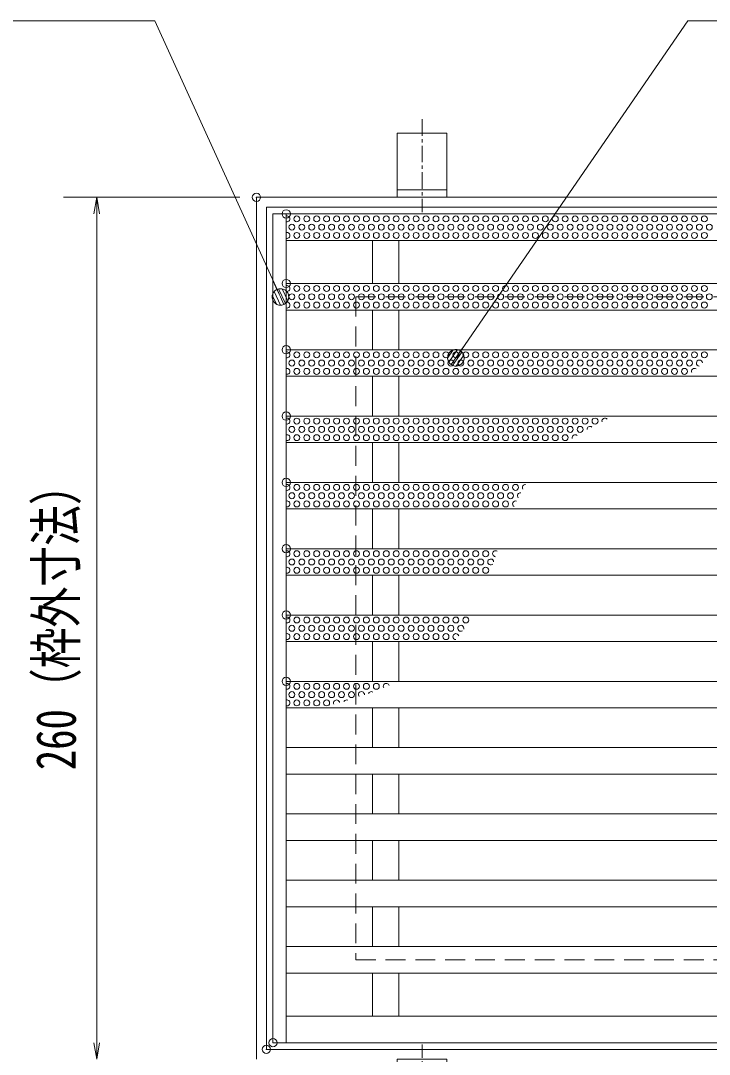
# Model space of a CAD drawing. Units: millimetres, scale not verified. Extents: x -1050 to 1050, y -742 to 742.
# Drawn here: x -594.4 to -386.6, y 248.5 to 560.2 of the extents above; entities that cross this region are included whole.
import ezdxf
from ezdxf.enums import TextEntityAlignment as Align

# ---------------------------------------------------------------- set-up
doc = ezdxf.new("R2010")
doc.units = ezdxf.units.MM
doc.header["$LTSCALE"] = 5
doc.header["$PDMODE"] = 32
doc.header["$PDSIZE"] = 2.5
doc.linetypes.add('CHAIN1', pattern=[8, 5, -1, 1, -1])
doc.linetypes.add('DASHED1', pattern=[1.8, 1.2, -0.6])
for name, color, linetype, lineweight in [('0-1_寸法注釈', 2, 'Continuous', 9), ('0-2_0', 2, 'Continuous', 9), ('0-3_DEFPOINTS', 134, 'Continuous', 9), ('0-4_アンカー', 7, 'Continuous', 9), ('0-5_枠', 7, 'Continuous', 9), ('0-6_溝開口', 4, 'DASHED1', 9), ('0-8_蓋', 5, 'Continuous', 9), ('0-A_ハッチング', 4, 'Continuous', 9)]:
    doc.layers.add(name, color=color, linetype=linetype, lineweight=lineweight)
doc.styles.add('ＭＳ ゴシック', font='')
doc.styles.get('ＭＳ ゴシック').set_extended_font_data('MS Gothic')

# ---------------------------------------------------------------- blocks, each defined once
blk = doc.blocks.new('_OPEN')
at = {"layer": '0-2_0'}
blk.add_line((0, 0), (-5, 0), dxfattribs=at)
blk.add_lwpolyline([(-5, 0.833), (0, 0), (-5, -0.833)], dxfattribs=at)
blk = doc.blocks.new('A$C5D7C781A')
at = {"layer": '0-4_アンカー', "color": 6, "linetype": 'CHAIN1'}
blk.add_line((37.5, 140.11), (37.5, 0), dxfattribs=at)
at = {"layer": '0-4_アンカー'}
for p, q in [((0, 118.78), (0, 22.26)), ((0, 118.78), (75, 118.78)), ((75, 118.78), (75, 22.26)), ((75, 33.76), (0, 33.76)), ((0, 22.26), (75, 22.26))]:
    blk.add_line(p, q, dxfattribs=at)
blk = doc.blocks.new('_Dot')
at = {"layer": '0-2_0'}
for p, q in [((-2.5, 0), (-5, 0)), ((2.445, 0.5), (-2.445, 0.5)), ((1.997, 1.5), (-1.997, 1.5)), ((2.289, -0.995), (-2.289, -0.995)), ((1.499, -1.995), (-1.499, -1.995))]:
    blk.add_line(p, q, dxfattribs=at)
for points in [[(2.5, 0), (2.48, 0.313), (2.421, 0.622), (2.324, 0.92), (2.191, 1.204), (2.023, 1.469), (1.822, 1.711), (1.594, 1.926), (1.34, 2.111), (1.064, 2.262), (0.773, 2.378), (0.468, 2.456), (0.157, 2.495), (-0.157, 2.495), (-0.468, 2.456), (-0.773, 2.378), (-1.064, 2.262), (-1.34, 2.111), (-1.594, 1.926), (-1.822, 1.711), (-2.023, 1.469), (-2.191, 1.204), (-2.324, 0.92), (-2.421, 0.622), (-2.48, 0.313), (-2.5, 0), (0, 0)], [(-2.5, 0), (-2.48, -0.313), (-2.421, -0.622), (-2.324, -0.92), (-2.191, -1.204), (-2.023, -1.469), (-1.822, -1.711), (-1.594, -1.926), (-1.34, -2.111), (-1.064, -2.262), (-0.773, -2.378), (-0.468, -2.456), (-0.157, -2.495), (0.157, -2.495), (0.468, -2.456), (0.773, -2.378), (1.064, -2.262), (1.34, -2.111), (1.594, -1.926), (1.822, -1.711), (2.023, -1.469), (2.191, -1.204), (2.324, -0.92), (2.421, -0.622), (2.48, -0.313), (2.5, 0), (0, 0)]]:
    blk.add_lwpolyline(points, close=True, dxfattribs=at)

msp = doc.modelspace()

# ---------------------------------------------------------------- linework, layer by layer
at = {"layer": '0-1_寸法注釈'}
for p, q in [((-528.252, 506.961), (-581.457, 506.961)), ((-571.457, 501.961), (-571.457, 251.961))]:
    msp.add_line(p, q, dxfattribs=at)
for points in [[(-663.163, 560.235), (-553.939, 560.235), (-516.428, 477.808)], [(-289.818, 560.235), (-393.025, 560.235), (-462.481, 459.381)]]:
    msp.add_lwpolyline(points, dxfattribs=at)
at = {"layer": '0-3_DEFPOINTS'}
for p in [(-523.252, 506.961), (-518.252, 251.961), (-520.252, 249.961)]:
    msp.add_point(p, dxfattribs=at)
at = {"layer": '0-5_枠'}
for p, q in [((-523.252, 506.961), (181.748, 506.961)), ((-523.252, 506.961), (-523.252, 246.961)), ((-520.252, 503.961), (179.911, 503.961)), ((-520.252, 503.961), (-520.252, 249.961)), ((-520.252, 249.961), (183.584, 249.961))]:
    msp.add_line(p, q, dxfattribs=at)
at = {"layer": '0-6_溝開口'}
for p, q in [((-493.252, 476.961), (-18.252, 476.961)), ((-493.252, 476.961), (-493.252, 276.961)), ((-493.252, 276.961), (-18.252, 276.961))]:
    msp.add_line(p, q, dxfattribs=at)
at = {"layer": '0-8_蓋'}
for p, q in [((-518.252, 501.961), (-18.252, 501.961)), ((-518.252, 251.961), (-518.252, 501.961)), ((-514.252, 251.961), (-514.252, 501.961)), ((-514.252, 493.961), (-22.252, 493.961)), ((-488.252, 480.961), (-488.252, 493.961)), ((-480.252, 480.961), (-480.252, 493.961)), ((-514.252, 480.961), (-22.252, 480.961)), ((-514.252, 472.961), (-22.252, 472.961)), ((-488.252, 460.961), (-488.252, 472.961)), ((-480.252, 460.961), (-480.252, 472.961)), ((-514.252, 460.961), (-22.252, 460.961)), ((-514.252, 452.961), (-22.252, 452.961)), ((-488.252, 440.961), (-488.252, 452.961)), ((-480.252, 440.961), (-480.252, 452.961)), ((-514.252, 440.961), (-22.252, 440.961)), ((-514.252, 432.961), (-22.252, 432.961)), ((-488.252, 420.961), (-488.252, 432.961)), ((-480.252, 420.961), (-480.252, 432.961)), ((-514.252, 420.961), (-22.252, 420.961)), ((-514.252, 412.961), (-22.252, 412.961)), ((-488.252, 400.961), (-488.252, 412.961)), ((-480.252, 400.961), (-480.252, 412.961)), ((-514.252, 400.961), (-22.252, 400.961)), ((-514.252, 392.961), (-22.252, 392.961)), ((-488.252, 392.961), (-488.252, 380.961)), ((-480.252, 392.961), (-480.252, 380.961)), ((-514.252, 380.961), (-22.252, 380.961)), ((-514.252, 372.961), (-22.252, 372.961)), ((-488.252, 372.961), (-488.252, 360.961)), ((-480.252, 372.961), (-480.252, 360.961)), ((-514.252, 360.961), (-22.252, 360.961)), ((-514.252, 352.961), (-22.252, 352.961)), ((-488.252, 352.961), (-488.252, 340.961)), ((-480.252, 352.961), (-480.252, 340.961)), ((-514.252, 340.961), (-22.252, 340.961)), ((-514.252, 332.961), (-22.252, 332.961)), ((-488.252, 332.961), (-488.252, 320.961)), ((-480.252, 332.961), (-480.252, 320.961)), ((-514.252, 320.961), (-22.252, 320.961)), ((-514.252, 312.961), (-22.252, 312.961)), ((-488.252, 312.961), (-488.252, 300.961)), ((-480.252, 312.961), (-480.252, 300.961)), ((-514.252, 300.961), (-22.252, 300.961)), ((-514.252, 292.961), (-22.252, 292.961)), ((-488.252, 292.961), (-488.252, 280.961)), ((-480.252, 292.961), (-480.252, 280.961)), ((-514.252, 280.961), (-22.252, 280.961)), ((-514.252, 272.961), (-22.252, 272.961)), ((-488.252, 272.961), (-488.252, 259.961)), ((-480.252, 272.961), (-480.252, 259.961)), ((-514.252, 259.961), (-22.252, 259.961)), ((-518.252, 251.961), (-18.252, 251.961))]:
    msp.add_line(p, q, dxfattribs=at)
at = {"layer": '0-8_蓋', "color": 7}
for p in [(-514.252, 501.961), (-514.252, 480.961)]:
    msp.add_point(p, dxfattribs=at)
at = {"layer": '0-A_ハッチング'}
for centre in [(-512.554, 497.961), (-511.054, 500.461), (-509.554, 497.961), (-508.054, 500.461), (-506.554, 497.961), (-505.054, 500.461), (-503.554, 497.961), (-502.054, 500.461), (-500.554, 497.961), (-499.054, 500.461), (-497.554, 497.961), (-496.054, 500.461), (-494.554, 497.961), (-493.054, 500.461), (-491.554, 497.961), (-490.054, 500.461), (-488.554, 497.961), (-487.054, 500.461), (-485.554, 497.961), (-484.054, 500.461), (-482.554, 497.961), (-481.054, 500.461), (-479.554, 497.961), (-478.054, 500.461), (-476.554, 497.961), (-475.054, 500.461), (-473.554, 497.961), (-472.054, 500.461), (-470.554, 497.961), (-469.054, 500.461), (-467.554, 497.961), (-466.054, 500.461), (-464.554, 497.961), (-463.054, 500.461), (-461.554, 497.961), (-460.054, 500.461), (-458.554, 497.961), (-457.054, 500.461), (-455.554, 497.961), (-454.054, 500.461), (-452.554, 497.961), (-451.054, 500.461), (-449.554, 497.961), (-448.054, 500.461), (-446.554, 497.961), (-445.054, 500.461), (-443.554, 497.961), (-442.054, 500.461), (-440.554, 497.961), (-439.054, 500.461), (-437.554, 497.961), (-436.054, 500.461), (-434.554, 497.961), (-433.054, 500.461), (-431.554, 497.961), (-430.054, 500.461), (-428.554, 497.961), (-427.054, 500.461), (-425.554, 497.961), (-424.054, 500.461), (-422.554, 497.961), (-421.054, 500.461), (-419.554, 497.961), (-418.054, 500.461), (-416.554, 497.961), (-415.054, 500.461), (-413.554, 497.961), (-412.054, 500.461), (-410.554, 497.961), (-409.054, 500.461), (-407.554, 497.961), (-406.054, 500.461), (-404.554, 497.961), (-403.054, 500.461), (-401.554, 497.961), (-400.054, 500.461), (-398.554, 497.961), (-397.054, 500.461), (-395.554, 497.961), (-394.054, 500.461), (-392.554, 497.961), (-391.054, 500.461), (-389.554, 497.961), (-388.054, 500.461), (-386.554, 497.961), (-511.054, 495.461), (-508.054, 495.461), (-505.054, 495.461), (-502.054, 495.461), (-499.054, 495.461), (-496.054, 495.461), (-493.054, 495.461), (-490.054, 495.461), (-487.054, 495.461), (-484.054, 495.461), (-481.054, 495.461), (-478.054, 495.461), (-475.054, 495.461), (-472.054, 495.461), (-469.054, 495.461), (-466.054, 495.461), (-463.054, 495.461), (-460.054, 495.461), (-457.054, 495.461), (-454.054, 495.461), (-451.054, 495.461), (-448.054, 495.461), (-445.054, 495.461), (-442.054, 495.461), (-439.054, 495.461), (-436.054, 495.461), (-433.054, 495.461), (-430.054, 495.461), (-427.054, 495.461), (-424.054, 495.461), (-421.054, 495.461), (-418.054, 495.461), (-415.054, 495.461), (-412.054, 495.461), (-409.054, 495.461), (-406.054, 495.461), (-403.054, 495.461), (-400.054, 495.461), (-397.054, 495.461), (-394.054, 495.461), (-391.054, 495.461), (-388.054, 495.461), (-511.054, 479.461), (-508.054, 479.461), (-505.054, 479.461), (-502.054, 479.461), (-499.054, 479.461), (-496.054, 479.461), (-493.054, 479.461), (-490.054, 479.461), (-487.054, 479.461), (-484.054, 479.461), (-481.054, 479.461), (-478.054, 479.461), (-475.054, 479.461), (-472.054, 479.461), (-469.054, 479.461), (-466.054, 479.461), (-463.054, 479.461), (-460.054, 479.461), (-457.054, 479.461), (-454.054, 479.461), (-451.054, 479.461), (-448.054, 479.461), (-445.054, 479.461), (-442.054, 479.461), (-439.054, 479.461), (-436.054, 479.461), (-433.054, 479.461), (-430.054, 479.461), (-427.054, 479.461), (-424.054, 479.461), (-421.054, 479.461), (-418.054, 479.461), (-415.054, 479.461), (-412.054, 479.461), (-409.054, 479.461), (-406.054, 479.461), (-403.054, 479.461), (-400.054, 479.461), (-397.054, 479.461), (-394.054, 479.461), (-391.054, 479.461), (-388.054, 479.461), (-512.554, 476.961), (-509.554, 476.961), (-506.554, 476.961), (-503.554, 476.961), (-500.554, 476.961), (-497.554, 476.961), (-494.554, 476.961), (-491.554, 476.961), (-488.554, 476.961), (-485.554, 476.961), (-482.554, 476.961), (-479.554, 476.961), (-476.554, 476.961), (-473.554, 476.961), (-470.554, 476.961), (-467.554, 476.961), (-464.554, 476.961), (-461.554, 476.961), (-458.554, 476.961), (-455.554, 476.961), (-452.554, 476.961), (-449.554, 476.961), (-446.554, 476.961), (-443.554, 476.961), (-440.554, 476.961), (-437.554, 476.961), (-434.554, 476.961), (-431.554, 476.961), (-428.554, 476.961), (-425.554, 476.961), (-422.554, 476.961), (-419.554, 476.961), (-416.554, 476.961), (-413.554, 476.961), (-410.554, 476.961), (-407.554, 476.961), (-404.554, 476.961), (-401.554, 476.961), (-398.554, 476.961), (-395.554, 476.961), (-392.554, 476.961), (-389.554, 476.961), (-386.554, 476.961), (-511.054, 474.461), (-508.054, 474.461), (-505.054, 474.461), (-502.054, 474.461), (-499.054, 474.461), (-496.054, 474.461), (-493.054, 474.461), (-490.054, 474.461), (-487.054, 474.461), (-484.054, 474.461), (-481.054, 474.461), (-478.054, 474.461), (-475.054, 474.461), (-472.054, 474.461), (-469.054, 474.461), (-466.054, 474.461), (-463.054, 474.461), (-460.054, 474.461), (-457.054, 474.461), (-454.054, 474.461), (-451.054, 474.461), (-448.054, 474.461), (-445.054, 474.461), (-442.054, 474.461), (-439.054, 474.461), (-436.054, 474.461), (-433.054, 474.461), (-430.054, 474.461), (-427.054, 474.461), (-424.054, 474.461), (-421.054, 474.461), (-418.054, 474.461), (-415.054, 474.461), (-412.054, 474.461), (-409.054, 474.461), (-406.054, 474.461), (-403.054, 474.461), (-400.054, 474.461), (-397.054, 474.461), (-394.054, 474.461), (-391.054, 474.461), (-388.054, 474.461), (-511.054, 459.461), (-508.054, 459.461), (-505.054, 459.461), (-502.054, 459.461), (-499.054, 459.461), (-496.054, 459.461), (-493.054, 459.461), (-490.054, 459.461), (-487.054, 459.461), (-484.054, 459.461), (-481.054, 459.461), (-478.054, 459.461), (-475.054, 459.461), (-472.054, 459.461), (-469.054, 459.461), (-466.054, 459.461), (-463.054, 459.461), (-460.054, 459.461), (-457.054, 459.461), (-454.054, 459.461), (-451.054, 459.461), (-448.054, 459.461), (-445.054, 459.461), (-442.054, 459.461), (-439.054, 459.461), (-436.054, 459.461), (-433.054, 459.461), (-430.054, 459.461), (-427.054, 459.461), (-424.054, 459.461), (-421.054, 459.461), (-418.054, 459.461), (-415.054, 459.461), (-412.054, 459.461), (-409.054, 459.461), (-406.054, 459.461), (-403.054, 459.461), (-400.054, 459.461), (-397.054, 459.461), (-394.054, 459.461), (-391.054, 459.461), (-388.054, 459.461), (-512.554, 456.961), (-511.054, 454.461), (-509.554, 456.961), (-508.054, 454.461), (-506.554, 456.961), (-505.054, 454.461), (-503.554, 456.961), (-502.054, 454.461), (-500.554, 456.961), (-499.054, 454.461), (-497.554, 456.961), (-496.054, 454.461), (-494.554, 456.961), (-493.054, 454.461), (-491.554, 456.961), (-490.054, 454.461), (-488.554, 456.961), (-487.054, 454.461), (-485.554, 456.961), (-484.054, 454.461), (-482.554, 456.961), (-481.054, 454.461), (-479.554, 456.961), (-478.054, 454.461), (-476.554, 456.961), (-475.054, 454.461), (-473.554, 456.961), (-472.054, 454.461), (-470.554, 456.961), (-469.054, 454.461), (-467.554, 456.961), (-466.054, 454.461), (-464.554, 456.961), (-463.054, 454.461), (-461.554, 456.961), (-460.054, 454.461), (-458.554, 456.961), (-457.054, 454.461), (-455.554, 456.961), (-454.054, 454.461), (-452.554, 456.961), (-451.054, 454.461), (-449.554, 456.961), (-448.054, 454.461), (-446.554, 456.961), (-445.054, 454.461), (-443.554, 456.961), (-442.054, 454.461), (-440.554, 456.961), (-439.054, 454.461), (-437.554, 456.961), (-436.054, 454.461), (-434.554, 456.961), (-433.054, 454.461), (-431.554, 456.961), (-430.054, 454.461), (-428.554, 456.961), (-427.054, 454.461), (-425.554, 456.961), (-424.054, 454.461), (-422.554, 456.961), (-421.054, 454.461), (-419.554, 456.961), (-418.054, 454.461), (-416.554, 456.961), (-415.054, 454.461), (-413.554, 456.961), (-412.054, 454.461), (-410.554, 456.961), (-409.054, 454.461), (-407.554, 456.961), (-406.054, 454.461), (-404.554, 456.961), (-403.054, 454.461), (-401.554, 456.961), (-400.054, 454.461), (-398.554, 456.961), (-397.054, 454.461), (-395.554, 456.961), (-394.054, 454.461), (-392.554, 456.961), (-511.054, 439.461), (-508.054, 439.461), (-505.054, 439.461), (-502.054, 439.461), (-499.054, 439.461), (-496.054, 439.461), (-493.054, 439.461), (-490.054, 439.461), (-487.054, 439.461), (-484.054, 439.461), (-481.054, 439.461), (-478.054, 439.461), (-475.054, 439.461), (-472.054, 439.461), (-469.054, 439.461), (-466.054, 439.461), (-463.054, 439.461), (-460.054, 439.461), (-457.054, 439.461), (-454.054, 439.461), (-451.054, 439.461), (-448.054, 439.461), (-445.054, 439.461), (-442.054, 439.461), (-439.054, 439.461), (-436.054, 439.461), (-433.054, 439.461), (-430.054, 439.461), (-427.054, 439.461), (-424.054, 439.461), (-421.054, 439.461), (-512.554, 436.961), (-509.554, 436.961), (-506.554, 436.961), (-503.554, 436.961), (-500.554, 436.961), (-497.554, 436.961), (-494.554, 436.961), (-491.554, 436.961), (-488.554, 436.961), (-485.554, 436.961), (-482.554, 436.961), (-479.554, 436.961), (-476.554, 436.961), (-473.554, 436.961), (-470.554, 436.961), (-467.554, 436.961), (-464.554, 436.961), (-461.554, 436.961), (-458.554, 436.961), (-455.554, 436.961), (-452.554, 436.961), (-449.554, 436.961), (-446.554, 436.961), (-443.554, 436.961), (-440.554, 436.961), (-437.554, 436.961), (-434.554, 436.961), (-431.554, 436.961), (-428.554, 436.961), (-425.554, 436.961), (-511.054, 434.461), (-508.054, 434.461), (-505.054, 434.461), (-502.054, 434.461), (-499.054, 434.461), (-496.054, 434.461), (-493.054, 434.461), (-490.054, 434.461), (-487.054, 434.461), (-484.054, 434.461), (-481.054, 434.461), (-478.054, 434.461), (-475.054, 434.461), (-472.054, 434.461), (-469.054, 434.461), (-466.054, 434.461), (-463.054, 434.461), (-460.054, 434.461), (-457.054, 434.461), (-454.054, 434.461), (-451.054, 434.461), (-448.054, 434.461), (-445.054, 434.461), (-442.054, 434.461), (-439.054, 434.461), (-436.054, 434.461), (-433.054, 434.461), (-430.054, 434.461), (-512.554, 416.961), (-511.054, 419.461), (-509.554, 416.961), (-508.054, 419.461), (-506.554, 416.961), (-505.054, 419.461), (-503.554, 416.961), (-502.054, 419.461), (-500.554, 416.961), (-499.054, 419.461), (-497.554, 416.961), (-496.054, 419.461), (-494.554, 416.961), (-493.054, 419.461), (-491.554, 416.961), (-490.054, 419.461), (-488.554, 416.961), (-487.054, 419.461), (-485.554, 416.961), (-484.054, 419.461), (-482.554, 416.961), (-481.054, 419.461), (-479.554, 416.961), (-478.054, 419.461), (-476.554, 416.961), (-475.054, 419.461), (-473.554, 416.961), (-472.054, 419.461), (-470.554, 416.961), (-469.054, 419.461), (-467.554, 416.961), (-466.054, 419.461), (-464.554, 416.961), (-463.054, 419.461), (-461.554, 416.961), (-460.054, 419.461), (-458.554, 416.961), (-457.054, 419.461), (-455.554, 416.961), (-454.054, 419.461), (-452.554, 416.961), (-451.054, 419.461), (-449.554, 416.961), (-448.054, 419.461), (-446.554, 416.961), (-445.054, 419.461), (-511.054, 414.461), (-508.054, 414.461), (-505.054, 414.461), (-502.054, 414.461), (-499.054, 414.461), (-496.054, 414.461), (-493.054, 414.461), (-490.054, 414.461), (-487.054, 414.461), (-484.054, 414.461), (-481.054, 414.461), (-478.054, 414.461), (-475.054, 414.461), (-472.054, 414.461), (-469.054, 414.461), (-466.054, 414.461), (-463.054, 414.461), (-460.054, 414.461), (-457.054, 414.461), (-454.054, 414.461), (-451.054, 414.461), (-448.054, 414.461), (-511.054, 399.461), (-508.054, 399.461), (-505.054, 399.461), (-502.054, 399.461), (-499.054, 399.461), (-496.054, 399.461), (-493.054, 399.461), (-490.054, 399.461), (-487.054, 399.461), (-484.054, 399.461), (-481.054, 399.461), (-478.054, 399.461), (-475.054, 399.461), (-472.054, 399.461), (-469.054, 399.461), (-466.054, 399.461), (-463.054, 399.461), (-460.054, 399.461), (-457.054, 399.461), (-454.054, 399.461), (-512.554, 396.961), (-509.554, 396.961), (-506.554, 396.961), (-503.554, 396.961), (-500.554, 396.961), (-497.554, 396.961), (-494.554, 396.961), (-491.554, 396.961), (-488.554, 396.961), (-485.554, 396.961), (-482.554, 396.961), (-479.554, 396.961), (-476.554, 396.961), (-473.554, 396.961), (-470.554, 396.961), (-467.554, 396.961), (-464.554, 396.961), (-461.554, 396.961), (-458.554, 396.961), (-455.554, 396.961), (-511.054, 394.461), (-508.054, 394.461), (-505.054, 394.461), (-502.054, 394.461), (-499.054, 394.461), (-496.054, 394.461), (-493.054, 394.461), (-490.054, 394.461), (-487.054, 394.461), (-484.054, 394.461), (-481.054, 394.461), (-478.054, 394.461), (-475.054, 394.461), (-472.054, 394.461), (-469.054, 394.461), (-466.054, 394.461), (-463.054, 394.461), (-460.054, 394.461), (-457.054, 394.461), (-454.054, 394.461), (-512.554, 376.961), (-511.054, 379.461), (-509.554, 376.961), (-508.054, 379.461), (-506.554, 376.961), (-505.054, 379.461), (-503.554, 376.961), (-502.054, 379.461), (-500.554, 376.961), (-499.054, 379.461), (-497.554, 376.961), (-496.054, 379.461), (-494.554, 376.961), (-493.054, 379.461), (-491.554, 376.961), (-490.054, 379.461), (-488.554, 376.961), (-487.054, 379.461), (-485.554, 376.961), (-484.054, 379.461), (-482.554, 376.961), (-481.054, 379.461), (-479.554, 376.961), (-478.054, 379.461), (-476.554, 376.961), (-475.054, 379.461), (-473.554, 376.961), (-472.054, 379.461), (-470.554, 376.961), (-469.054, 379.461), (-467.554, 376.961), (-466.054, 379.461), (-464.554, 376.961), (-463.054, 379.461), (-460.054, 379.461), (-511.054, 374.461), (-508.054, 374.461), (-505.054, 374.461), (-502.054, 374.461), (-499.054, 374.461), (-496.054, 374.461), (-493.054, 374.461), (-490.054, 374.461), (-487.054, 374.461), (-484.054, 374.461), (-481.054, 374.461), (-478.054, 374.461), (-475.054, 374.461), (-472.054, 374.461), (-469.054, 374.461), (-466.054, 374.461), (-511.054, 359.461), (-508.054, 359.461), (-505.054, 359.461), (-502.054, 359.461), (-499.054, 359.461), (-496.054, 359.461), (-493.054, 359.461), (-490.054, 359.461), (-487.054, 359.461), (-512.554, 356.961), (-509.554, 356.961), (-506.554, 356.961), (-503.554, 356.961), (-500.554, 356.961), (-497.554, 356.961), (-494.554, 356.961), (-511.054, 354.461), (-508.054, 354.461), (-505.054, 354.461), (-502.054, 354.461)]:
    msp.add_circle(centre, 0.9, dxfattribs=at)
for centre, start, end in [((-514.054, 500.461), 257.27009, 102.72991), ((-514.054, 495.461), 257.27009, 102.72991), ((-514.054, 479.461), 257.27009, 102.72991), ((-514.054, 474.461), 257.27009, 102.72991), ((-514.054, 459.461), 257.27009, 102.72991), ((-514.054, 454.461), 257.27009, 102.72991), ((-391.054, 454.461), 55.42562, 205.25302), ((-389.554, 456.961), 2.28144, 266.77624), ((-514.054, 439.461), 257.27009, 102.72991), ((-418.054, 439.461), 38.07175, 194.36301), ((-422.554, 436.961), 51.62442, 184.87961), ((-514.054, 434.461), 257.27009, 102.72991), ((-427.054, 434.461), 50.20638, 193.059), ((-514.054, 419.461), 257.27009, 102.72991), ((-443.554, 416.961), 82.01522, 223.26301), ((-442.054, 419.461), 86.48008, 212.72019), ((-514.054, 414.461), 257.27009, 102.72991), ((-445.054, 414.461), 68.3203, 241.9443), ((-514.054, 399.461), 257.27009, 102.72991), ((-451.054, 399.461), 57.42047, 264.86403), ((-452.554, 396.961), 4.86581, 317.1665), ((-514.054, 394.461), 257.27009, 102.72991), ((-514.054, 379.461), 257.27009, 102.72991), ((-461.554, 376.961), 345.46716, 306.14174), ((-514.054, 374.461), 257.27009, 102.72991), ((-463.054, 374.461), 12.36984, 270.28836), ((-514.054, 359.461), 257.27009, 102.72991), ((-484.054, 359.461), 12.61989, 212.01383), ((-491.554, 356.961), 352.83178, 223.56427), ((-488.554, 356.961), 59.77524, 159.19319), ((-514.054, 354.461), 257.27009, 102.72991), ((-499.054, 354.461), 5.60751, 205.48459), ((-496.054, 354.461), 64.26023, 148.4638)]:
    msp.add_arc(centre, 0.9, start, end, dxfattribs=at)
at = {"layer": '0-A_ハッチング', "color": 7}
for p in [(-514.252, 501.961), (-514.252, 480.961), (-514.252, 460.961), (-514.252, 440.961), (-514.252, 420.961), (-514.252, 400.961), (-514.252, 380.961), (-514.252, 360.961)]:
    msp.add_point(p, dxfattribs=at)

# ---------------------------------------------------------------- block references
at = {"layer": '0-1_寸法注釈'}
for name, p, rotation in [('_OPEN', (-571.457, 506.961), 90), ('_Dot', (-516.005, 476.902), 295.0425), ('_Dot', (-463.054, 458.561), 235.06194), ('_OPEN', (-571.457, 246.961), 270)]:
    msp.add_blockref(name, p, dxfattribs=dict(at, rotation=rotation))
at = {"layer": '0-4_アンカー', "xscale": 0.2, "yscale": 0.2}
msp.add_blockref('A$C5D7C781A', (-480.752, 502.51), dxfattribs=at)
at = {"layer": '0-4_アンカー', "xscale": -0.2, "yscale": 0.2, "rotation": 180}
msp.add_blockref('A$C5D7C781A', (-480.752, 251.413), dxfattribs=at)

# ---------------------------------------------------------------- texts
at = {"layer": '0-1_寸法注釈', "color": 7, "style": 'ＭＳ ゴシック', "width": 0.75}
msp.add_text('260（枠外寸法）', height=12.03, rotation=90, dxfattribs=at).set_placement((-574.144, 334.168), align=Align.BOTTOM_LEFT)

doc.saveas('drawing.dxf')
